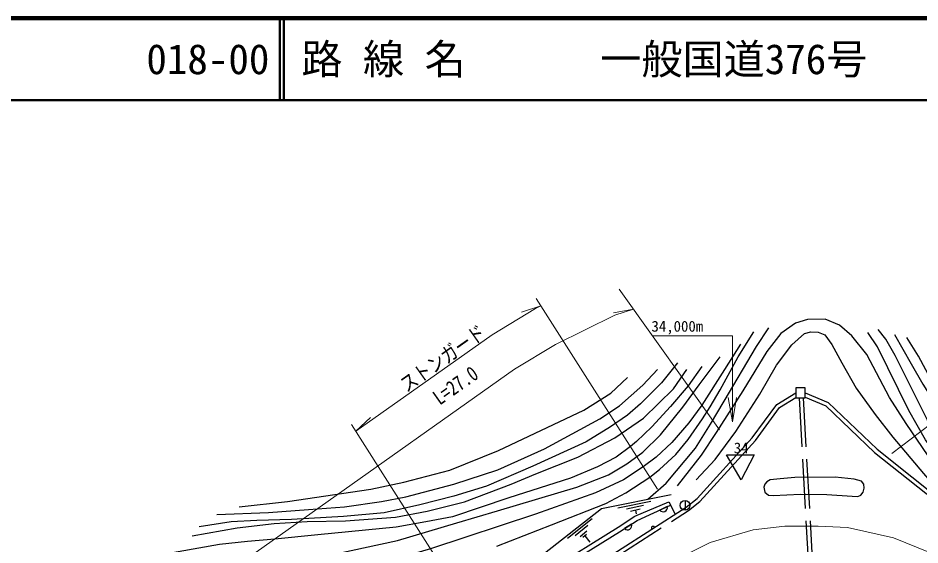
# Model space of a CAD drawing. Units: millimetres, scale not verified. Extents: x 40000 to 680000, y 20000 to 380000.
# Drawn here: x 145912 to 255617, y 315857 to 380000 of the extents above; entities that cross this region are included whole.
import ezdxf
from ezdxf.enums import TextEntityAlignment as Align

# ---------------------------------------------------------------- set-up
doc = ezdxf.new("R2010")
doc.units = ezdxf.units.MM
doc.header["$LTSCALE"] = 1000
doc.linetypes.add('CHAIN', pattern=[18.5, 12, -1.5, 3.5, -1.5])
doc.linetypes.add('DASHED', pattern=[7.5, 6, -1.5])
for name, color, linetype, lineweight in [('M-BGD', 7, 'Continuous', 25), ('M-BMK', 2, 'CHAIN', 13), ('M-BMK-SRVR', 3, 'Continuous', 25), ('M-STR-HTXT', 7, 'Continuous', 13), ('M-TTL', 2, 'Continuous', 140), ('M-TTL-LINE', 7, 'Continuous', 50)]:
    doc.layers.add(name, color=color, linetype=linetype, lineweight=lineweight)
doc.layers.add('M-TTL-TXT', color=7, linetype='Continuous')
doc.styles.add('ＭＳ ゴシック', font='')
doc.styles.get('ＭＳ ゴシック').set_extended_font_data('MS Gothic')

# ---------------------------------------------------------------- blocks, each defined once
blk = doc.blocks.new('open_arrow')
at = {"color": 0, "linetype": 'Continuous', "lineweight": -2}
blk.add_lwpolyline([(7.5, 1.25), (0, 0), (7.5, -1.25)], dxfattribs=at)

msp = doc.modelspace()

# ---------------------------------------------------------------- linework, layer by layer
at = {"layer": 'M-BGD', "linetype": 'DASHED'}
for p, q in [((240908, 333774), (243158, 293807)), ((241409, 333774), (243657, 293835))]:
    msp.add_line(p, q, dxfattribs=at)
at = {"layer": 'M-BGD'}
for p, q in [((218861, 320367), (222895, 321208)), ((219909, 320236), (222009, 320706)), ((224882, 320522), (223982, 320109)), ((227045, 321275), (227045, 320075)), ((220427, 319983), (221577, 320242)), ((221002, 320112), (221086, 319637)), ((212763, 316666), (215749, 319075)), ((213660, 317004), (215212, 318267)), ((220521, 318388), (219687, 317852)), ((214271, 316897), (215113, 317598)), ((214618, 316806), (215063, 317153)), ((223009, 317786), (223347, 318003)), ((214841, 316979), (215453, 316200))]:
    msp.add_line(p, q, dxfattribs=at)
for points in [[(263486, 318590), (262546, 319473), (260130, 322191), (256610, 326727), (253931, 330631), (251909, 333811), (249146, 339049), (247339, 341301), (245821, 342617), (244084, 343361), (241922, 343289), (240478, 342861), (238707, 341612), (237001, 339413), (234065, 334624), (230843, 329546), (229008, 326797), (226071, 323059)], [(204143, 315726), (210786, 318320), (217403, 320886), (219835, 322203), (222754, 324123), (223917, 325055), (225908, 326882), (227429, 328686), (229181, 331200), (230106, 332678), (231308, 334737), (233514, 338766), (235392, 341802)], [(222530, 321424), (224754, 323395), (228315, 327637), (230128, 330563), (231793, 333348), (235746, 340006), (237237, 342271)], [(228392, 323785), (230722, 326271), (233241, 329654), (236122, 334214), (238181, 337741), (240035, 340224), (241568, 341586), (242342, 341820), (243223, 341766), (244050, 341442), (244895, 340274), (246118, 338027), (247863, 334954), (250165, 331755), (252324, 328991), (256042, 324555), (260252, 319671)], [(263973, 319365), (261646, 322116), (259186, 324770), (256276, 328648), (254269, 332215), (250467, 339969), (249284, 341726)], [(266843, 318732), (265950, 319897), (264767, 321230), (262379, 323714), (259598, 326479), (257895, 328747), (256479, 331118), (252617, 338936), (251467, 340924), (250541, 342101)], [(252523, 341494), (254534, 337896), (255950, 335444), (258017, 332134), (260033, 329376), (262904, 325569), (265025, 322893), (267459, 320274), (270100, 317492), (270967, 316244), (271333, 315398)], [(233785, 340308), (231825, 337215), (229091, 332873), (227518, 330714), (225417, 328322), (223512, 326536), (221969, 325356), (219558, 323791), (216151, 322208), (208865, 319618), (196073, 315390), (190928, 313884), (185348, 312615), (181350, 311959), (176228, 311638), (170068, 311576), (164759, 311192), (158968, 310851)], [(274463, 313073), (273649, 314565), (271813, 317490), (270084, 319698), (267840, 322154), (263755, 326528), (260623, 330325), (259191, 332329), (257520, 334992), (255433, 338846), (254023, 341113)], [(160527, 312484), (172456, 313268), (177625, 313764), (184373, 314739), (192055, 316382), (199304, 318566), (204251, 320023), (213866, 322903), (217742, 324395), (219971, 325715), (221914, 327142), (224045, 329272), (226780, 332621), (228749, 335342), (231300, 338753)], [(226135, 338039), (224177, 335605), (221637, 333029), (220040, 331671), (217969, 330234), (215003, 328429), (208530, 325440), (202902, 323032), (198924, 321791), (194796, 320751), (190465, 319789), (185482, 319341), (179178, 318939), (174975, 318833), (171847, 318672), (167935, 318076)], [(229079, 337565), (227403, 335245), (225260, 332718), (222991, 330249), (221153, 328440), (220396, 327825), (218669, 326535), (216401, 325371), (213110, 324006), (205615, 321579), (198750, 319292), (195518, 318662), (191903, 318023), (182366, 317109), (177138, 316583), (173813, 316285), (170406, 315913), (162885, 314558)], [(167103, 316961), (172581, 317946), (177066, 318477), (181089, 318699), (185724, 318802), (191820, 319251), (195689, 319971), (200234, 321091), (205891, 323254), (208903, 324526), (214009, 326535), (218497, 328894), (221983, 331307), (225647, 334880), (227251, 337221)], [(170075, 319574), (176376, 319799), (181261, 320173), (185624, 320490), (190119, 321139), (193085, 321701), (198939, 323259), (204252, 325008), (209933, 327573), (216681, 331199), (219065, 332801), (221915, 335291), (223693, 337215)], [(172829, 320494), (178680, 321146), (188815, 322635), (192850, 323498), (198422, 324982), (204336, 327352), (214747, 332274), (218001, 334342), (220045, 336230)], [(227161, 320449), (228519, 321522), (235222, 328910), (238203, 332972), (240532, 334393)], [(227452, 320042), (228862, 321155), (235610, 328594), (238547, 332597), (240532, 333808)], [(241671, 334378), (244461, 333219), (250399, 327510), (262860, 317596)], [(241671, 333836), (244183, 332793), (250069, 327133), (262560, 317196)], [(201643, 306007), (206005, 311783), (216865, 320284), (225342, 321989)], [(191829, 296159), (198425, 300730), (203749, 304472), (211766, 310565), (218830, 315106), (227161, 320449)], [(203069, 303994), (201643, 306007), (206426, 309809), (210437, 312753), (218894, 318030), (220948, 319344), (225054, 321095), (225823, 319591)], [(201885, 305665), (206493, 309162), (210640, 312226), (219078, 317461), (221236, 318847), (225259, 320695)]]:
    msp.add_lwpolyline(points, dxfattribs=at)
for points in [[(240532, 333774), (241671, 333774), (241671, 334981), (240532, 334981)], [(237773, 321875), (241076, 322051), (244281, 322002), (247388, 321787), (248050, 321755), (248444, 321916), (248726, 322303), (248845, 322774), (248785, 323251), (248512, 323630), (247619, 323871), (245301, 324112), (240378, 324078), (238599, 323918), (237416, 323775), (236991, 323551), (236755, 323264), (236646, 322885), (236732, 322305), (237204, 321920)]]:
    msp.add_lwpolyline(points, close=True, dxfattribs=at)
at = {"layer": 'M-BGD', "linetype": 'DASHED'}
msp.add_lwpolyline([(192109, 295745), (198711, 300320), (204044, 304068), (212053, 310155), (219100, 314685), (227452, 320042)], dxfattribs=at)
at = {"layer": 'M-BGD'}
msp.add_circle((227045, 320675), 600, dxfattribs=at)
for centre, radius, start, end in [((224391, 320404), 505, 215.8497, 13.50789), ((220051, 318202), 505, 223.87611, 21.5343), ((223161, 317921), 203, 23.71365, 221.63703)]:
    msp.add_arc(centre, radius, start, end, dxfattribs=at)
at = {"layer": 'M-BMK'}
msp.add_lwpolyline([(89240, 292609), (106070, 275276), (110129, 271603), (113199, 269428), (118249, 266471), (123439, 264464), (128322, 262985), (132278, 262246), (137284, 261999), (141563, 262214), (146090, 262848), (152655, 264346), (157935, 266669), (161525, 268692), (174466, 277929), (222781, 312147), (226516, 314374), (230119, 316146), (235321, 317685), (239185, 318150), (243220, 318131), (246804, 317964), (252398, 316708), (256708, 314983)], dxfattribs=at)
at = {"layer": 'M-BMK-SRVR'}
msp.add_lwpolyline([(233869, 323785), (232096, 326843), (235463, 326843)], close=True, dxfattribs=at)
at = {"layer": 'M-STR-HTXT'}
for p, q in [((231234, 329863), (219036, 347000)), ((223697, 322642), (208922, 345843)), ((209491, 344949), (207160, 344179)), ((220761, 344576), (218346, 344132)), ((252176, 326999), (275896, 345024)), ((186995, 329691), (188782, 331375)), ((201152, 307388), (186475, 330510))]:
    msp.add_line(p, q, dxfattribs=at)
for points in [[(110830, 313440), (127187, 296592), (128364, 295470), (128826, 295109), (129982, 294284), (131053, 293664), (131787, 293307), (133405, 292728), (134975, 292245), (135476, 292148), (136606, 292051), (138095, 292059), (139642, 292224), (142477, 292741), (143387, 293004), (144546, 293526), (145253, 293935), (157082, 302379), (206311, 337244), (211266, 340250), (218505, 343825), (220761, 344576)], [(186995, 329691), (203566, 341427), (208858, 344637), (209491, 344949)], [(232804, 330827), (232804, 341330), (231171, 341320), (223048, 341320)]]:
    msp.add_lwpolyline(points, dxfattribs=at)
at = {"layer": 'M-TTL'}
msp.add_line((680000, 380000), (40000, 380000), dxfattribs=at)
at = {"layer": 'M-TTL-LINE'}
for p, q in [((177750, 380000), (177750, 370000)), ((178250, 380000), (178250, 370000)), ((40000, 370000), (680000, 370000))]:
    msp.add_line(p, q, dxfattribs=at)

# ---------------------------------------------------------------- block references
at = {"layer": 'M-STR-HTXT', "xscale": 400, "yscale": 400, "rotation": 90}
msp.add_blockref('open_arrow', (232804, 330827), dxfattribs=at)

# ---------------------------------------------------------------- texts
at = {"layer": 'M-STR-HTXT', "style": 'ＭＳ ゴシック', "width": 0.8}
for s, p in [('ストンガード', (198400, 337385)), ('L=27.0', (199964, 334086))]:
    msp.add_text(s, height=1833, rotation=35.306, dxfattribs=at).set_placement(p, align=Align.BOTTOM_CENTER)
at = {"layer": 'M-STR-HTXT', "style": 'ＭＳ ゴシック'}
msp.add_text('34,000m', height=1320, dxfattribs=at).set_placement((229245, 341423), align=Align.BOTTOM_RIGHT)
msp.add_text('34', height=1320, dxfattribs=at).set_placement((233874, 326618), align=Align.BOTTOM_CENTER)
at = {"layer": 'M-TTL-TXT', "style": 'ＭＳ ゴシック'}
for s, p in [('018-00', (161521, 375000)), ('路 線 名', (180380, 375000)), ('一般国道376号', (216734, 375000))]:
    msp.add_text(s, height=3666, dxfattribs=at).set_placement(p, align=Align.MIDDLE_LEFT)

doc.saveas('drawing.dxf')
